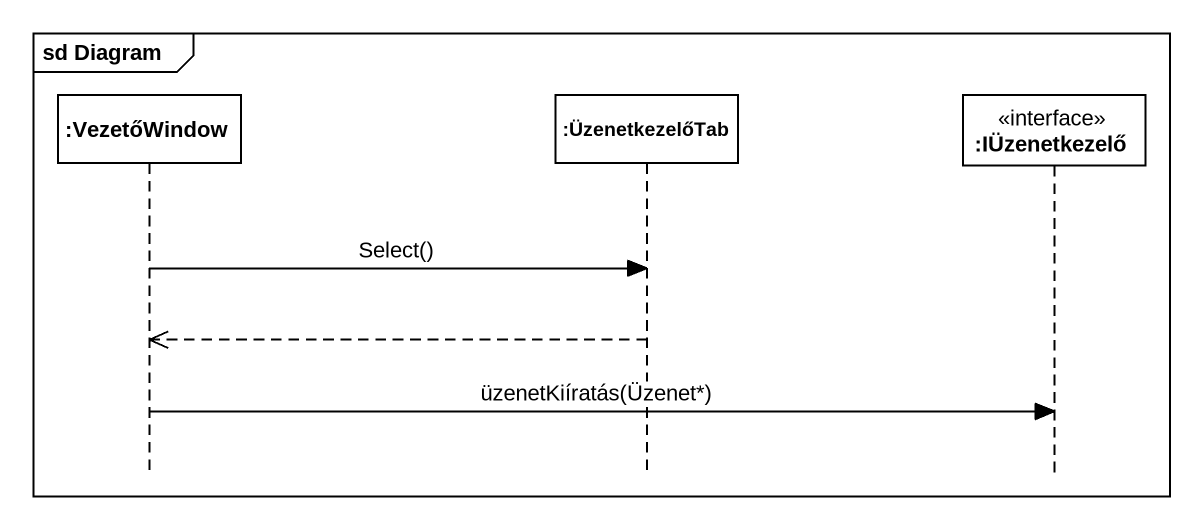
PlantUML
@startuml
mainframe sd Diagram
hide footbox
participant ":VezetőWindow" as VezetőWindow
participant ":ÜzenetkezelőTab" as ÜzenetkezelőTab
participant ":IÜzenetkezelő" as IÜzenetkezelő <<interface>>

VezetőWindow -> ÜzenetkezelőTab : Select()
ÜzenetkezelőTab -->> VezetőWindow
VezetőWindow -> IÜzenetkezelő : üzenetKiíratás(Üzenet*)
@enduml
